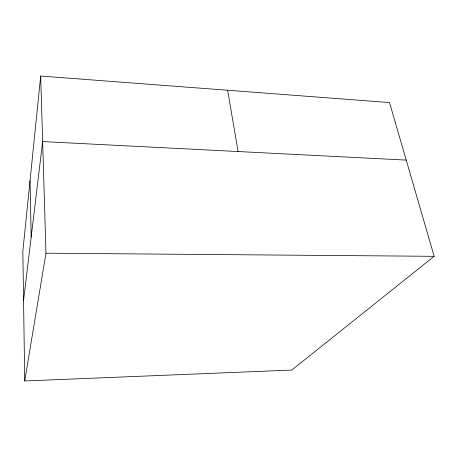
<?xml version="1.0" encoding="UTF-8"?>
<svg xmlns="http://www.w3.org/2000/svg" width="457" height="457" viewBox="0 0 457 457"><rect width="100%" height="100%" fill="white"/><g stroke="black" fill="none" stroke-linecap="round" stroke-linejoin="round"><path stroke-width="0.69" d="M40.679 76.033L22.85 251.15L24.718 380.967L291.777 370.061L434.15 256.308L389.524 102.562L40.679 76.033L45.98 253.201L24.718 380.967M23.558 300.489L42.638 141.584L406.222 160.093M45.98 253.201L434.15 256.308M227.626 90.252L238.091 151.53M30.036 180.595L31.173 237.08"/></g></svg>
